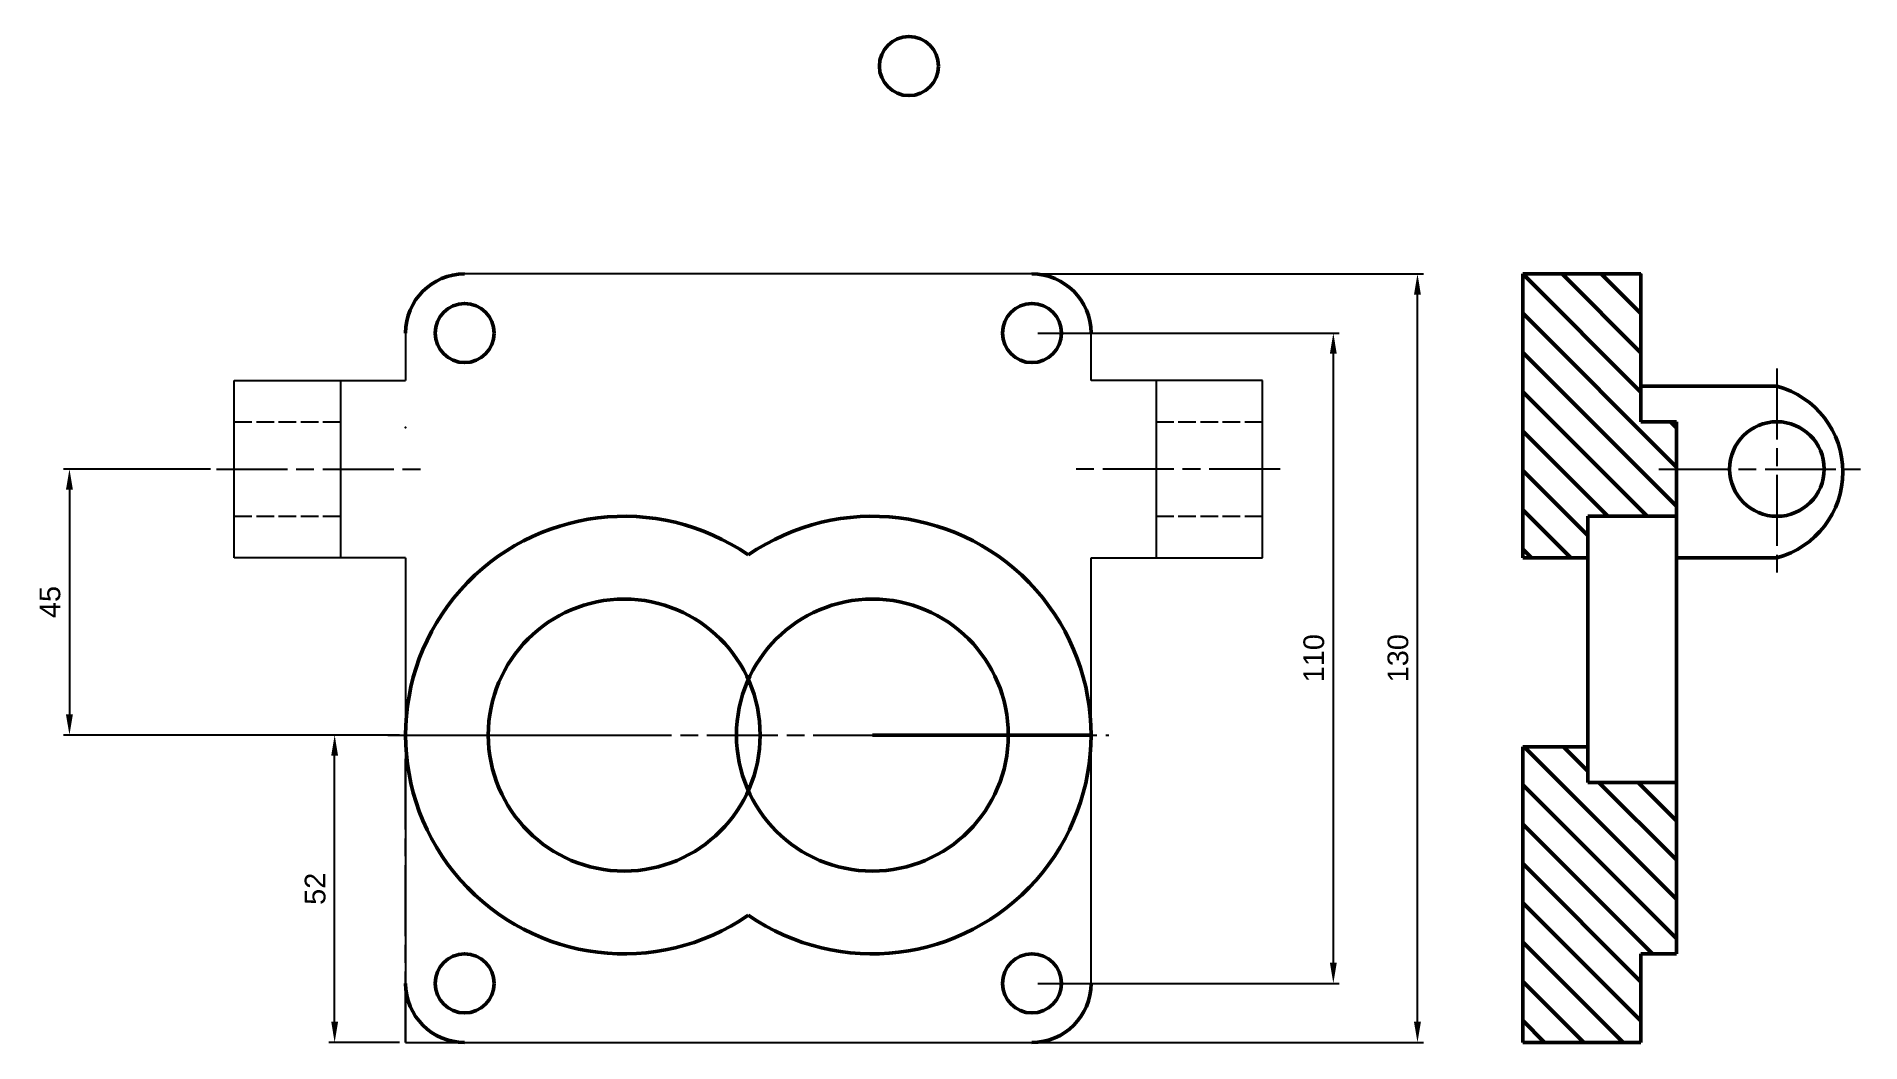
# Model space of a CAD drawing. Header units: millimetres. Extents: x -62 to 2800, y 0 to 1859.
# Drawn here: x -62.5 to 246.2, y 0 to 170.2 of the extents above; entities outside this region: 1.
import ezdxf

# ---------------------------------------------------------------- set-up
doc = ezdxf.new("R2010")
doc.units = ezdxf.units.MM
for name, pattern in [('AM_ISO02W050', [7.5, 6, -1.5]), ('AM_ISO02W050x2', [3.75, 3, -0.75]), ('AM_ISO08W050', [18, 12, -1.5, 3, -1.5])]:
    doc.linetypes.add(name, pattern=pattern)
for name, color, linetype, lineweight in [('AM_0', 7, 'Continuous', 50), ('AM_3', 6, 'AM_ISO02W050', 25), ('AM_5', 3, 'Continuous', 25), ('AM_7', 4, 'AM_ISO08W050', 25)]:
    doc.layers.add(name, color=color, linetype=linetype, lineweight=lineweight)
doc.styles.get("Standard").update_dxf_attribs({"font": 'arial.ttf'})
doc.dimstyles.new('AM_ISO$0', dxfattribs={"dimtxt": 3.5, "dimasz": 3.5, "dimexe": 1, "dimexo": 1, "dimgap": 1.5, "dimtad": 1, "dimdsep": 46, "dimtxsty": 'Standard', "dimcen": 0, "dimclrd": 256, "dimclre": 256, "dimclrt": 2, "dimadec": 0, "dimazin": 2, "dimtp": 0.1, "dimtm": 0.1, "dimtfac": 0.71, "dimtdec": 3, "dimtmove": 0, "dimatfit": 3, "dimfxl": 1, "dimlwd": -1, "dimlwe": -1, "dimarcsym": 1})

# ---------------------------------------------------------------- blocks, each defined once
blk = doc.blocks.new('*D9')
at = {"layer": 'AM_5', "linetype": 'ByBlock', "transparency": 16777216}
for p, q in [((-1, 52), (-13, 52)), ((-12, 3.5), (-12, 48.5)), ((-1, 0), (-13, 0))]:
    blk.add_line(p, q, dxfattribs=at)
at = {"layer": 'AM_5', "transparency": 16777216}
for points in [[(-12.58, 48.5), (-11.42, 48.5), (-12, 52)], [(-12.58, 3.5), (-11.42, 3.5), (-12, 0)]]:
    blk.add_solid(points, dxfattribs=at)
at = {"layer": 'Defpoints', "color": 0, "transparency": 16777216}
for p in [(-12, 52), (0, 52), (0, 0)]:
    blk.add_point(p, dxfattribs=at)
at = {"layer": 'AM_5', "color": 2, "transparency": 16777216, "insert": (-15.29, 26), "char_height": 3.5, "attachment_point": 5, "rotation": 90}
blk.add_mtext('52', dxfattribs=at)
blk = doc.blocks.new('*D10')
at = {"layer": 'AM_5', "linetype": 'ByBlock', "transparency": 16777216}
for p, q in [((-33, 97), (-57.88, 97)), ((-56.88, 93.5), (-56.88, 55.5)), ((-1, 52), (-57.88, 52))]:
    blk.add_line(p, q, dxfattribs=at)
at = {"layer": 'AM_5', "transparency": 16777216}
for points in [[(-57.47, 93.5), (-56.3, 93.5), (-56.88, 97)], [(-57.47, 55.5), (-56.3, 55.5), (-56.88, 52)]]:
    blk.add_solid(points, dxfattribs=at)
at = {"layer": 'Defpoints', "color": 0, "transparency": 16777216}
for p in [(-32, 97), (-56.88, 52), (0, 52)]:
    blk.add_point(p, dxfattribs=at)
at = {"layer": 'AM_5', "color": 2, "transparency": 16777216, "insert": (-60.16, 74.5), "char_height": 3.5, "attachment_point": 5, "rotation": 90}
blk.add_mtext('45', dxfattribs=at)
blk = doc.blocks.new('*D12')
at = {"layer": 'AM_5', "linetype": 'ByBlock', "transparency": 16777216}
for p, q in [((107, 130), (172.24, 130)), ((171.24, 3.5), (171.24, 126.5)), ((107, 0), (172.24, 0))]:
    blk.add_line(p, q, dxfattribs=at)
at = {"layer": 'AM_5', "transparency": 16777216}
for points in [[(170.65, 126.5), (171.82, 126.5), (171.24, 130)], [(170.65, 3.5), (171.82, 3.5), (171.24, 0)]]:
    blk.add_solid(points, dxfattribs=at)
at = {"layer": 'Defpoints', "color": 0, "transparency": 16777216}
for p in [(106, 130), (171.24, 130), (106, 0)]:
    blk.add_point(p, dxfattribs=at)
at = {"layer": 'AM_5', "color": 2, "transparency": 16777216, "insert": (167.95, 65), "char_height": 3.5, "attachment_point": 5, "rotation": 90}
blk.add_mtext('130', dxfattribs=at)
blk = doc.blocks.new('*D14')
at = {"layer": 'AM_5', "linetype": 'ByBlock', "transparency": 16777216}
for p, q in [((107, 120), (158, 120)), ((157, 116.5), (157, 13.5)), ((107, 10), (158, 10))]:
    blk.add_line(p, q, dxfattribs=at)
at = {"layer": 'AM_5', "transparency": 16777216}
for points in [[(156.42, 116.5), (157.58, 116.5), (157, 120)], [(156.42, 13.5), (157.58, 13.5), (157, 10)]]:
    blk.add_solid(points, dxfattribs=at)
at = {"layer": 'Defpoints', "color": 0, "transparency": 16777216}
for p in [(106, 120), (106, 10), (157, 10)]:
    blk.add_point(p, dxfattribs=at)
at = {"layer": 'AM_5', "color": 2, "transparency": 16777216, "insert": (153.71, 65), "char_height": 3.5, "attachment_point": 5, "rotation": 90}
blk.add_mtext('110', dxfattribs=at)

msp = doc.modelspace()

# ---------------------------------------------------------------- hatches: boundary and pattern name
at = {"layer": 'AM_0', "true_color": 0x991b1e}
h = msp.add_hatch(dxfattribs=at)
h.set_pattern_fill('_U', color=244, scale=4.7, angle=135, pattern_type=0)
h.set_pattern_definition([(135, (0, 0), (-3.3234, -3.3234), [])])
h.paths.add_polyline_path([(209.064, 130), (189.064, 130), (189.064, 82), (200.064, 82), (200.064, 89), (215.064, 89), (215.064, 105), (209.064, 105), (209.064, 111)])
h.paths.add_polyline_path([(215.064, 44), (200.064, 44), (200.064, 50), (189.064, 50), (189.064, 44), (189.064, 0), (209.064, 0), (209.064, 15), (215.064, 15)])

# ---------------------------------------------------------------- linework, layer by layer
for p, q in [((-29, 82), (-29, 112)), ((-29, 112), (0, 112)), ((-11, 112), (-11, 82)), ((145, 112), (116, 112)), ((127, 112), (127, 82)), ((145, 82), (145, 112)), ((0, 82), (-29, 82)), ((116, 82), (145, 82))]:
    msp.add_line(p, q)
msp.add_lwpolyline([(2800.492, 1858.939), (2800.492, 1858.939), (2800.492, 1858.939), (2800.492, 1858.939)], close=True)
for points in [[(106, 130), (10, 130)], [(0, 120), (0, 112)], [(116, 112), (116, 120)], [(0, 82), (0, 10)], [(116, 10), (116, 82)], [(10, 0), (106, 0)]]:
    msp.add_lwpolyline(points)
at = {"layer": 'AM_0'}
for p, q in [((189.064, 130), (189.064, 82)), ((189.064, 130), (209.064, 130)), ((189.064, 130), (209.064, 130)), ((209.064, 130), (209.064, 111)), ((209.064, 111), (209.064, 105)), ((209.064, 111), (232.064, 111)), ((209.064, 105), (215.064, 105)), ((215.064, 105), (215.064, 15)), ((215.064, 89), (200.064, 89)), ((200.064, 89), (200.064, 44)), ((200.064, 89), (200.064, 44)), ((189.064, 82), (200.064, 82)), ((232.064, 82), (215.064, 82)), ((116, 52), (79, 52)), ((189.064, 44), (189.064, 50)), ((189.064, 50), (200.064, 50)), ((189.064, 44), (189.064, 0)), ((200.064, 44), (215.064, 44)), ((209.064, 0), (209.064, 15)), ((209.064, 15), (215.064, 15)), ((209.064, 0), (189.064, 0)), ((189.064, 0), (209.064, 0))]:
    msp.add_line(p, q, dxfattribs=at)
for centre, radius in [((85.177, 165.159), 5), ((10, 120), 5), ((106, 120), 5), ((232.064, 97), 8), ((37, 52), 23), ((79, 52), 23), ((10, 10), 5), ((106, 10), 5)]:
    msp.add_circle(centre, radius, dxfattribs=at)
for centre, radius, start, end in [((10, 120), 10, 90, 180), ((106, 120), 10, 0, 90), ((228.223, 96.5), 15, 284.83511, 75.16489), ((37, 52), 37, 55.41922, 304.58078), ((79, 52), 37, 235.41922, 124.58078), ((10, 10), 10, 180, 270), ((106, 10), 10, 270, 0)]:
    msp.add_arc(centre, radius, start, end, dxfattribs=at)
at = {"layer": 'AM_3', "linetype": 'AM_ISO02W050x2'}
for p, q in [((-29, 105), (-11, 105)), ((127, 105), (145, 105)), ((-29, 89), (-11, 89)), ((127, 89), (145, 89))]:
    msp.add_line(p, q, dxfattribs=at)
at = {"layer": 'AM_7'}
for p, q in [((232.064, 114), (232.064, 79)), ((-32, 97), (3, 97)), ((148, 97), (113, 97)), ((212.064, 97), (246.215, 97)), ((-3, 52), (119, 52)), ((0, 0), (0, 52)), ((0, 52), (37, 52)), ((0, 10), (0, 0)), ((0, 0), (10, 0))]:
    msp.add_line(p, q, dxfattribs=at)
msp.add_point((0, 104), dxfattribs=at)

# ---------------------------------------------------------------- dimensions: what is measured, and where the dimension line sits
at = {"layer": 'AM_5'}
dim = msp.add_linear_dim(base=(171.237, 130), p1=(106, 0), p2=(106, 130), angle=90, dimstyle='AM_ISO$0', dxfattribs=at)
dim.commit()
dim.dimension.update_dxf_attribs({"geometry": '*D12', "text_midpoint": (171.237, 65), "dimtype": 160})
for base, p1, p2, picture, middle in [((157, 10), (106, 120), (106, 10), '*D14', (153.713, 65)), ((-56.882, 52), (-32, 97), (0, 52), '*D10', (-60.162, 74.5)), ((-12, 52), (0, 0), (0, 52), '*D9', (-15.287, 26))]:
    dim = msp.add_linear_dim(base=base, p1=p1, p2=p2, angle=90, dimstyle='AM_ISO$0', override={"dimpost": ''}, dxfattribs=at)
    dim.commit()
    dim.dimension.update_dxf_attribs({"geometry": picture, "text_midpoint": middle})

doc.saveas('drawing.dxf')
